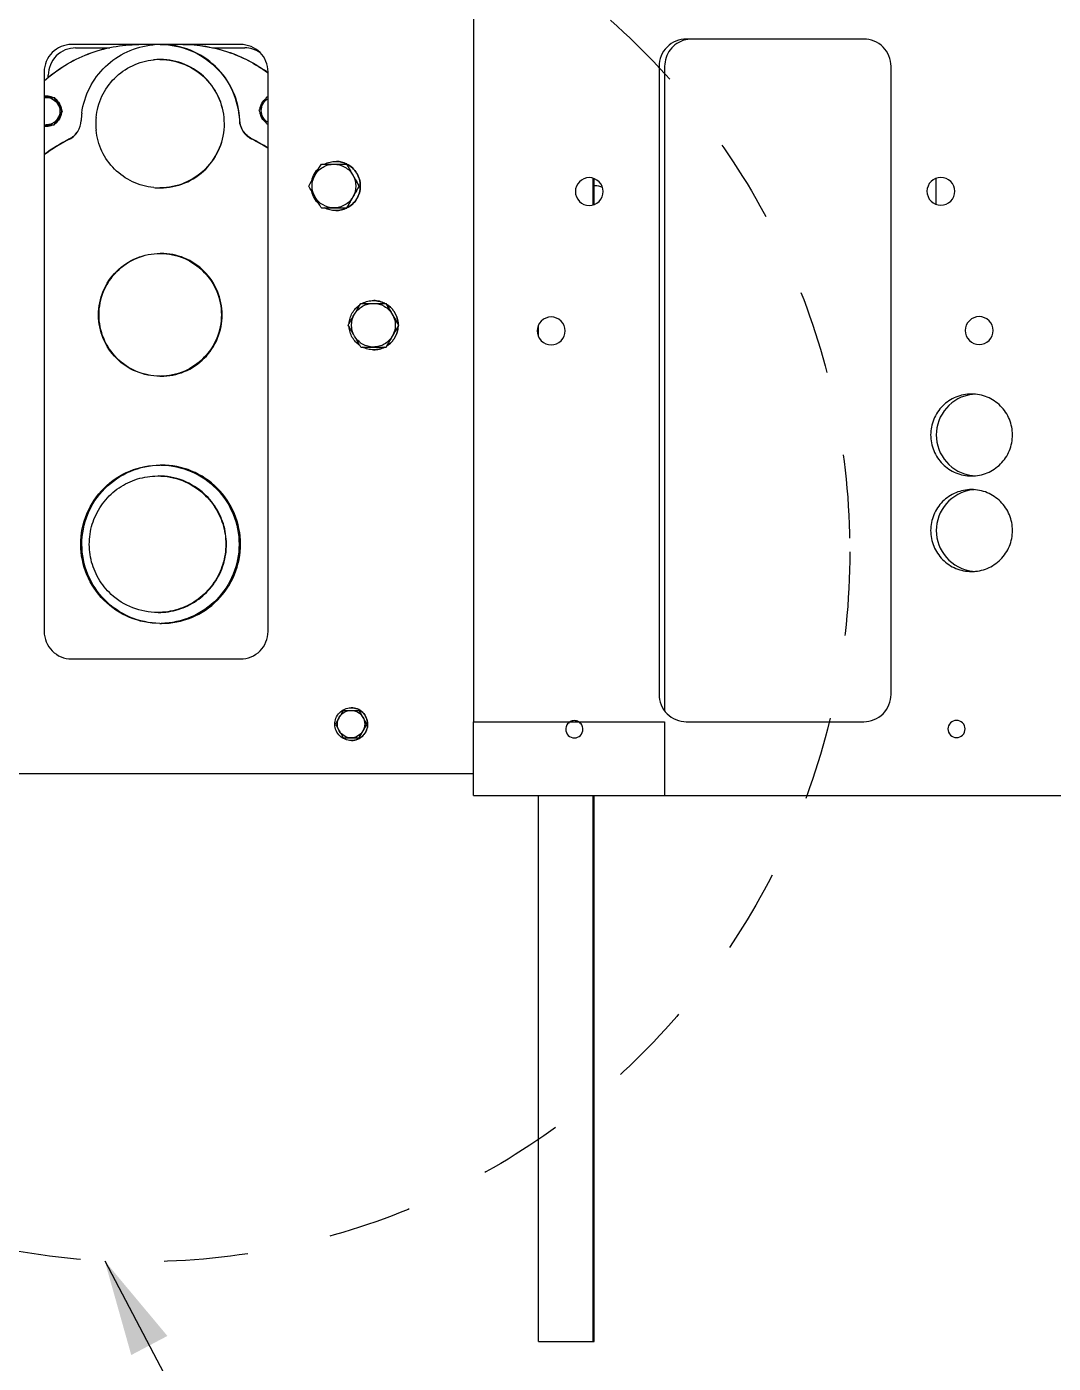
# Model space of a CAD drawing. Header units: millimetres. Extents: x 6781 to 13993, y -7973 to 4183.
# Drawn here: x 12360.7 to 12736.8, y 1618.8 to 2108.2 of the extents above; entities that cross this region are included whole.
import ezdxf

# ---------------------------------------------------------------- set-up
doc = ezdxf.new("R2010")
doc.units = ezdxf.units.MM
doc.header["$LTSCALE"] = 307.34
doc.linetypes.add('DASHED', pattern=[0.2, 0.1, -0.1])
doc.layers.get('0').update_dxf_attribs({"linetype": 'CONTINUOUS'})
doc.styles.get("Standard").update_dxf_attribs({"font": 'calibri.ttf'})
doc.dimstyles.get("Standard").update_dxf_attribs({"dimtxt": 35, "dimasz": 35, "dimexe": 1.5, "dimexo": 1, "dimtad": 1, "dimdsep": 46, "dimtxsty": 'Standard', "dimblk": '_FILLED', "dimblk1": '_FILLED', "dimblk2": '_FILLED', "dimcen": 0.09, "dimazin": 2, "dimtol": 1, "dimtp": 0.01, "dimtm": 0.01, "dimtfac": 1, "dimtofl": 0, "dimtmove": 0, "dimatfit": 3, "dimldrblk": '_FILLED', "dimfxl": 1, "dimtolj": 1, "dimarcsym": 0})

# ---------------------------------------------------------------- blocks, each defined once
blk = doc.blocks.new('_FILLED')
at = {"color": 0, "linetype": 'ByBlock'}
blk.add_solid([(0, 0), (-1, 0.214), (-1, -0.214)], dxfattribs=at)

msp = doc.modelspace()

# ---------------------------------------------------------------- linework, layer by layer
at = {"color": 0, "linetype": 'Continuous', "lineweight": 25}
for p, q in [((12524.3899, 2114.69916), (12524.3899, 1853.69916)), ((12439.10526, 2101.69916), (12377.10796, 2101.69916)), ((12378.63502, 2100.44916), (12391.17805, 2100.44916)), ((12401.75905, 2101.69519), (12401.83873, 2101.69525)), ((12401.75906, 2101.68921), (12401.83873, 2101.69525)), ((12409.63499, 2101.69525), (12409.71282, 2101.68791)), ((12409.63499, 2101.6952), (12409.7135, 2101.69509)), ((12409.63569, 2101.6878), (12409.7135, 2101.69514)), ((12428.73121, 2100.44916), (12440.63232, 2100.44916)), ((12667.32796, 2103.69916), (12602.33079, 2103.69916)), ((12409.51369, 2096.19525), (12409.57629, 2096.1892)), ((12409.51386, 2096.1952), (12409.63399, 2096.19489)), ((12409.51386, 2096.189), (12409.57731, 2096.19516)), ((12409.57731, 2096.19516), (12409.63396, 2096.18953)), ((12409.69849, 2096.19512), (12409.69758, 2096.19512)), ((12367.10839, 2091.69916), (12367.1084, 1886.69916)), ((12368.63546, 2089.52674), (12368.63546, 2090.44916)), ((12449.10483, 1886.69916), (12449.10483, 2091.69916)), ((12592.33122, 2093.69916), (12592.33123, 1863.69916)), ((12594.393, 2093.69916), (12594.393, 1857.79391)), ((12677.32753, 1863.69916), (12677.32752, 2093.69916)), ((12367.13638, 2082.27874), (12370.81751, 2082.27874)), ((12367.93309, 2082.77874), (12367.93484, 2082.77874)), ((12373.70414, 2077.27874), (12370.81751, 2082.27874)), ((12448.74189, 2082.50543), (12449.10483, 2082.50543)), ((12370.81751, 2072.27874), (12373.70414, 2077.27874)), ((12373.67098, 2077.27874), (12373.70414, 2077.27874)), ((12367.13638, 2072.27874), (12370.81751, 2072.27874)), ((12367.94365, 2071.77876), (12367.92693, 2071.77875)), ((12367.94364, 2071.77977), (12367.92867, 2071.77875)), ((12380.65682, 2073.79947), (12380.65989, 2073.87724)), ((12380.65682, 2073.79947), (12380.66724, 2073.87694)), ((12386.02051, 2072.63224), (12386.01427, 2072.69525)), ((12386.01436, 2072.63163), (12386.01427, 2072.69525)), ((12386.01436, 2072.63163), (12386.0204, 2072.69466)), ((12449.10483, 2072.50543), (12448.74189, 2072.50543)), ((12468.64534, 2057.86916), (12477.93558, 2057.86916)), ((12473.91796, 2058.86916), (12474.13312, 2058.86656)), ((12482.55418, 2049.86916), (12477.93558, 2057.86916)), ((12568.19104, 2042.95013), (12568.19104, 2052.70639)), ((12568.56421, 2043.08575), (12568.56421, 2052.58178)), ((12693.81386, 2043.18864), (12693.81386, 2052.66895)), ((12409.51221, 2049.20145), (12409.4492, 2049.19534)), ((12409.57036, 2049.19536), (12409.4492, 2049.19538)), ((12409.51281, 2049.19525), (12409.44978, 2049.20134)), ((12409.57035, 2049.20099), (12409.51281, 2049.19525)), ((12477.93558, 2041.86916), (12482.55418, 2049.86916)), ((12482.50114, 2049.86916), (12482.55418, 2049.86916)), ((12468.64534, 2041.86916), (12477.93558, 2041.86916)), ((12473.91594, 2040.86916), (12473.70078, 2040.87176)), ((12409.5746, 2025.19517), (12409.63737, 2025.18893)), ((12409.5746, 2025.19512), (12409.6374, 2025.19486)), ((12483.10471, 2006.90916), (12492.39495, 2006.90916)), ((12487.77662, 2007.90916), (12487.82189, 2007.90904)), ((12497.01355, 1998.90916), (12492.39495, 2006.90916)), ((12387.20381, 2002.63459), (12387.20374, 2002.6767)), ((12387.20381, 2002.63459), (12387.20785, 2002.6767)), ((12492.39495, 1990.90916), (12497.01355, 1998.90916)), ((12496.96051, 1998.90916), (12497.01355, 1998.90916)), ((12548.19104, 1994.875), (12548.19104, 1998.76679)), ((12483.10471, 1990.90916), (12492.39495, 1990.90916)), ((12487.77608, 1989.90916), (12487.73081, 1989.90928)), ((12377.10796, 1876.69916), (12439.10526, 1876.69916)), ((12476.66786, 1857.80916), (12482.47427, 1857.80916)), ((12479.48066, 1858.80821), (12479.58715, 1858.80916)), ((12485.36089, 1852.80916), (12482.47427, 1857.80916)), ((12482.47427, 1847.80916), (12485.36089, 1852.80916)), ((12485.32774, 1852.80916), (12485.36089, 1852.80916)), ((12524.33325, 1853.69916), (12594.33021, 1853.69916)), ((12524.33325, 1826.69916), (12524.33325, 1853.69916)), ((12594.33021, 1853.69916), (12594.33021, 1826.69916)), ((12602.33079, 1853.69916), (12667.32796, 1853.69916)), ((12476.66786, 1847.80916), (12482.47427, 1847.80916)), ((12309.16664, 1834.69916), (12524.33325, 1834.69916)), ((12524.33325, 1826.69916), (12747.35836, 1826.69916)), ((12548.19105, 1626.69916), (12548.19104, 1826.69916)), ((12568.19105, 1626.69916), (12568.19104, 1826.69916)), ((12568.56422, 1626.69916), (12568.56422, 1826.69916)), ((12548.19105, 1626.69916), (12568.19105, 1626.69916)), ((12568.36336, 1626.69916), (12568.56422, 1626.69916))]:
    msp.add_line(p, q, dxfattribs=at)
at = {"color": 0, "linetype": 'DASHED', "lineweight": 25}
msp.add_circle((12402.21018, 1915.91805), 260, dxfattribs=at)
at = {"color": 0, "linetype": 'Continuous', "lineweight": 25}
for centre, radius, start, end in [((12409.63638, 2072.68118), 29.01402, 90.0013509, 95.469438), ((12409.6362, 2072.68482), 29.01038, 90.0023889, 95.4697738), ((12409.63427, 2072.76294), 28.93226, 89.4694931, 89.8444049), ((12409.63451, 2072.7733), 28.9219, 89.6230321, 89.8435186), ((12604.38632, 2093.71401), 9.98399, 101.5842454, 105.0276389), ((12604.39754, 2093.66029), 10.03887, 90.0283901, 101.5854173), ((12409.51485, 2072.6834), 23.5118, 90.0024287, 95.621671), ((12409.5147, 2072.68641), 23.50879, 90.0024706, 95.6220211), ((12409.51301, 2072.75423), 23.44097, 89.5512897, 89.8452786), ((12417.94823, 2049.74447), 51.96684, 53.4188411, 55.4860188), ((12417.8099, 2049.6954), 52.00081, 52.8999646, 53.3336713), ((12417.87091, 2049.71546), 52.00286, 52.9843658, 53.3709108), ((12417.92773, 2049.71659), 52.00145, 53.0636926, 53.4190117), ((12417.98457, 2049.71776), 51.99999, 53.1430146, 53.4671104), ((12367.8941, 2077.2722), 5.00655, 90.0061209, 98.715176), ((12367.93144, 2077.27142), 5.50733, 89.9828339, 98.3050441), ((12409.65296, 2072.6914), 29.01731, 172.2598756, 177.6578677), ((12409.6456, 2072.69206), 29.00993, 172.2592038, 177.6572193), ((12367.93144, 2077.28603), 5.50728, 261.695154, 269.9530592), ((12367.89419, 2077.28653), 5.00778, 261.2945812, 269.9928206), ((12372.7485, 2074.20083), 7.918, 357.1038649, 357.6627193), ((12409.52275, 2072.69275), 23.50848, 174.448252, 179.9939205), ((12409.5289, 2072.69245), 23.51462, 174.4489611, 179.9946047), ((12409.52897, 2072.69813), 23.5147, 180.1605885, 185.7349151), ((12409.52279, 2072.6978), 23.50852, 180.1612798, 185.7356311), ((12409.68791, 2002.61387), 72.59614, 117.3453095, 125.9054061), ((12409.87802, 2002.61372), 72.5968, 117.5004851, 126.0900155), ((12372.70297, 2074.0266), 7.91272, 297.4945581, 297.7766017), ((12409.80023, 2002.65966), 72.5421, 57.1729691, 62.8139394), ((12409.99258, 2002.66145), 72.54001, 57.3557944, 62.8140711), ((12473.91715, 2049.87061), 8.99853, 63.3177134, 63.6139862), ((12473.93436, 2049.87145), 8.99759, 63.4112155, 63.7073131), ((12409.51512, 2072.71175), 23.51646, 264.4037863, 269.8407626), ((12409.51498, 2072.70882), 23.51353, 264.4034194, 269.8397016), ((12409.51327, 2072.62315), 23.42785, 269.9974136, 270.2925331), ((12568.89402, 2043.68116), 6.26785, 89.997673, 93.0229609), ((12473.91418, 2049.87411), 9.00558, 296.3677192, 296.6715365), ((12473.93096, 2049.87413), 9.0056, 296.271157, 296.5751097), ((12409.70253, 2002.76719), 22.42827, 89.9983234, 90.3249426), ((12409.51317, 2002.75347), 22.44173, 89.5190075, 89.6828199), ((12409.5131, 2002.74536), 22.44985, 89.2119382, 89.5189991), ((12409.37649, 2002.69525), 22.36226, 180.0000112, 180.2016218), ((12409.51328, 2002.62356), 22.42827, 269.8432041, 270.1644669), ((12409.70303, 2002.64547), 22.44992, 269.3643763, 269.6726254), ((12409.70297, 2002.63445), 22.4389, 269.6726234, 269.998319), ((12409.51325, 2002.63231), 22.43701, 270.1644764, 270.4773539), ((12409.51316, 2002.64322), 22.44793, 270.477353, 270.7858228), ((12708.88125, 1958.75807), 14.94063, 96.716822, 97.6613519), ((12708.88374, 1958.734), 14.96483, 94.0406919, 96.7154781), ((12409.51324, 1918.65646), 29.03865, 89.5263445, 89.8454043), ((12409.93024, 1918.65738), 29.0383, 90.4278064, 90.6667631), ((12409.93025, 1918.65661), 29.03907, 90.0005232, 90.4278059), ((12409.51325, 1918.65785), 29.03726, 89.1785752, 89.5263454), ((12409.51328, 1918.65989), 29.03523, 88.9395134, 89.1785744), ((12708.88039, 1958.63637), 14.93667, 262.2361431, 262.932752), ((12708.88424, 1958.67128), 14.97179, 262.9345517, 266.1593116), ((12708.88125, 1923.75807), 14.94063, 96.716822, 97.6613519), ((12708.88374, 1923.734), 14.96483, 94.0406919, 96.7154781), ((12409.35925, 1918.69526), 28.84474, 180.0000136, 180.2300387), ((12708.88039, 1923.63637), 14.93667, 262.2361431, 262.932752), ((12708.88425, 1923.67128), 14.97179, 262.9345517, 266.1593116), ((12409.51327, 1918.73443), 29.03905, 269.8454041, 270.345882), ((12409.93001, 1918.73057), 29.03463, 269.0243675, 269.2631562), ((12409.93005, 1918.73396), 29.03802, 269.2631657, 270.0005261), ((12409.51328, 1918.73286), 29.03748, 270.3458815, 270.8215407), ((12409.51331, 1918.7303), 29.03492, 270.8215439, 271.0603844)]:
    msp.add_arc(centre, radius, start, end, dxfattribs=at)
for points, knots in [([(12367.08081, 2088.29298), (12371.75972, 2092.51196), (12382.75819, 2099.29172), (12395.46017, 2101.65646), (12401.76025, 2101.67352)], [0, 0, 0, 0, 0.500002269, 1, 1, 1, 1]), ([(12367.08275, 2088.37235), (12371.76557, 2092.58076), (12382.76687, 2099.33888), (12395.4631, 2101.6855), (12401.75905, 2101.69519)], [0, 0, 0, 0, 0.500001369, 1, 1, 1, 1]), ([(12377.10796, 2101.69916), (12374.55684, 2101.69916), (12369.24177, 2099.56548), (12367.10839, 2094.25036), (12367.10839, 2091.69916)], [0, 0, 0, 0, 0.499992307, 1, 1, 1, 1]), ([(12378.63502, 2100.44916), (12376.0839, 2100.44916), (12370.76883, 2098.31548), (12368.63546, 2093.00036), (12368.63546, 2090.44916)], [0, 0, 0, 0, 0.499992307, 1, 1, 1, 1]), ([(12380.90002, 2076.59946), (12381.33413, 2079.79432), (12383.29403, 2086.08729), (12389.1617, 2093.99686), (12397.29686, 2099.54656), (12403.66189, 2101.25585), (12406.87091, 2101.5631)], [0, 0, 0, 0, 0.250027309, 0.500020919, 0.75001316, 1, 1, 1, 1]), ([(12380.90002, 2076.59946), (12381.33415, 2079.79432), (12383.29402, 2086.0873), (12389.16171, 2093.99687), (12397.29687, 2099.54655), (12403.66189, 2101.25587), (12406.87091, 2101.5631)], [0, 0, 0, 0, 0.250027801, 0.500021288, 0.750013319, 1, 1, 1, 1]), ([(12409.90215, 2101.69396), (12413.54849, 2101.6602), (12420.90283, 2100.18409), (12430.2723, 2094.05369), (12436.7199, 2084.8994), (12438.44726, 2077.59965), (12438.60584, 2073.95636)], [0, 0, 0, 0, 0.249992673, 0.499989632, 0.749990755, 1, 1, 1, 1]), ([(12438.79709, 2073.95636), (12438.63784, 2077.6151), (12436.89681, 2084.94622), (12430.39794, 2094.12532), (12420.96165, 2100.24477), (12413.56572, 2101.6852), (12409.90361, 2101.69514)], [0, 0, 0, 0, 0.250004654, 0.500004521, 0.750000608, 1, 1, 1, 1]), ([(12417.95258, 2101.69506), (12423.45172, 2101.68023), (12434.5165, 2099.88272), (12444.45136, 2094.69048), (12448.86238, 2091.40664)], [0, 0, 0, 0, 0.500000481, 1, 1, 1, 1]), ([(12418.11331, 2101.71641), (12423.59068, 2101.69118), (12434.6077, 2099.88717), (12444.50185, 2094.71648), (12448.8975, 2091.44852)], [0, 0, 0, 0, 0.500003454, 1, 1, 1, 1]), ([(12449.10483, 2091.69916), (12449.10483, 2094.25036), (12446.97145, 2099.56548), (12441.65638, 2101.69916), (12439.10526, 2101.69916)], [0, 0, 0, 0, 0.500007693, 1, 1, 1, 1]), ([(12602.33079, 2103.69916), (12599.77967, 2103.69916), (12594.46457, 2101.56551), (12592.33122, 2096.25036), (12592.33122, 2093.69916)], [0, 0, 0, 0, 0.499992245, 1, 1, 1, 1]), ([(12601.79762, 2103.35656), (12599.72916, 2102.80113), (12595.85357, 2100.24651), (12594.393, 2095.84092), (12594.393, 2093.69916)], [0, 0, 0, 0, 0.499996826, 1, 1, 1, 1]), ([(12677.32752, 2093.69916), (12677.32752, 2096.25036), (12675.19418, 2101.56551), (12669.87908, 2103.69916), (12667.32796, 2103.69916)], [0, 0, 0, 0, 0.500007632, 1, 1, 1, 1]), ([(12386.12455, 2074.96707), (12386.3838, 2077.6359), (12387.83756, 2082.92768), (12392.55709, 2089.63121), (12399.25421, 2094.35901), (12404.54362, 2095.81952), (12407.21165, 2096.08212)], [0, 0, 0, 0, 0.250028841, 0.50002216, 0.750013743, 1, 1, 1, 1]), ([(12386.12455, 2074.96708), (12386.38383, 2077.6359), (12387.83754, 2082.92769), (12392.5571, 2089.63122), (12399.25422, 2094.359), (12404.54362, 2095.81953), (12407.21165, 2096.08212)], [0, 0, 0, 0, 0.250029346, 0.50002255, 0.750013905, 1, 1, 1, 1]), ([(12409.63399, 2096.19489), (12412.68033, 2096.17919), (12418.83308, 2094.93282), (12426.60054, 2089.69579), (12431.79744, 2081.9012), (12433.01223, 2075.74184), (12433.01223, 2072.69525)], [0, 0, 0, 0, 0.249991982, 0.499988579, 0.749990335, 1, 1, 1, 1]), ([(12433.13351, 2072.69525), (12433.13351, 2075.74644), (12431.91495, 2081.91531), (12426.70272, 2089.71766), (12418.91492, 2094.9514), (12412.74953, 2096.18679), (12409.69849, 2096.19512)], [0, 0, 0, 0, 0.250005814, 0.500006153, 0.750005698, 1, 1, 1, 1]), ([(12367.89357, 2082.27874), (12368.75626, 2082.27874), (12370.51272, 2081.8154), (12371.79216, 2080.52588), (12372.22351, 2079.77874)], [0, 0, 0, 0, 0.499995289, 1, 1, 1, 1]), ([(12367.93484, 2082.77874), (12368.32527, 2082.77846), (12369.10831, 2082.69426), (12369.85561, 2082.44571), (12370.2109, 2082.28385)], [0, 0, 0, 0, 0.50000874, 1, 1, 1, 1]), ([(12370.22811, 2082.28366), (12369.87277, 2082.44558), (12369.12533, 2082.69423), (12368.34214, 2082.77846), (12367.95163, 2082.77874)], [0, 0, 0, 0, 0.499991076, 1, 1, 1, 1]), ([(12370.78436, 2082.27874), (12370.90189, 2082.07406), (12371.38088, 2081.24031), (12371.86076, 2080.40707), (12372.22351, 2079.77874)], [0, 0, 0, 0, 0.24546683, 1, 1, 1, 1]), ([(12373.42501, 2077.77486), (12373.3541, 2078.55772), (12372.86662, 2080.11122), (12371.7678, 2081.31275), (12371.12635, 2081.76708)], [0, 0, 0, 0, 0.500004147, 1, 1, 1, 1]), ([(12371.13791, 2081.74686), (12371.76672, 2081.29549), (12372.84394, 2080.11025), (12373.32929, 2078.58396), (12373.40458, 2077.81357)], [0, 0, 0, 0, 0.499995724, 1, 1, 1, 1]), ([(12446.1963, 2078.11952), (12446.27997, 2078.86413), (12446.76023, 2080.33468), (12447.79334, 2081.48617), (12448.39625, 2081.93105)], [0, 0, 0, 0, 0.500003941, 1, 1, 1, 1]), ([(12447.29441, 2080.00543), (12447.41642, 2080.21677), (12447.89816, 2081.05054), (12448.381, 2081.88367), (12448.74189, 2082.50543)], [0, 0, 0, 0, 0.253415396, 1, 1, 1, 1]), ([(12447.29441, 2080.00543), (12447.51, 2080.37885), (12448.04044, 2081.07263), (12448.73169, 2081.60637), (12449.10408, 2081.82373)], [0, 0, 0, 0, 0.500000215, 1, 1, 1, 1]), ([(12371.12635, 2072.79042), (12371.76782, 2073.24475), (12372.86665, 2074.44631), (12373.35412, 2075.99986), (12373.42502, 2076.78273)], [0, 0, 0, 0, 0.499995658, 1, 1, 1, 1]), ([(12373.40465, 2076.74468), (12373.32946, 2075.97415), (12372.84419, 2074.44754), (12371.76681, 2073.26206), (12371.13789, 2072.81062)], [0, 0, 0, 0, 0.500004091, 1, 1, 1, 1]), ([(12372.22351, 2079.77874), (12372.34551, 2079.56741), (12372.82725, 2078.73364), (12373.31009, 2077.90051), (12373.67098, 2077.27874)], [0, 0, 0, 0, 0.253415396, 1, 1, 1, 1]), ([(12373.67098, 2077.27874), (12373.55221, 2077.07412), (12373.06899, 2076.2412), (12372.58666, 2075.40777), (12372.22351, 2074.77874)], [0, 0, 0, 0, 0.245709106, 1, 1, 1, 1]), ([(12445.85526, 2077.50543), (12445.9728, 2077.71012), (12446.45179, 2078.54387), (12446.93166, 2079.37711), (12447.29441, 2080.00543)], [0, 0, 0, 0, 0.24546683, 1, 1, 1, 1]), ([(12447.29441, 2075.00543), (12447.17245, 2075.21668), (12446.69198, 2076.04958), (12446.21261, 2076.88311), (12445.85526, 2077.50543)], [0, 0, 0, 0, 0.253681892, 1, 1, 1, 1]), ([(12448.39654, 2073.07961), (12447.79356, 2073.52448), (12446.76032, 2074.67599), (12446.27999, 2076.14664), (12446.19631, 2076.8913)], [0, 0, 0, 0, 0.499995865, 1, 1, 1, 1]), ([(12370.39346, 2072.94862), (12370.01668, 2072.73108), (12369.20256, 2072.39333), (12368.32864, 2072.27874), (12367.89357, 2072.27874)], [0, 0, 0, 0, 0.500001408, 1, 1, 1, 1]), ([(12370.21091, 2072.27365), (12369.85695, 2072.11238), (12369.11259, 2071.86448), (12368.33262, 2071.77967), (12367.94365, 2071.77876)], [0, 0, 0, 0, 0.499989104, 1, 1, 1, 1]), ([(12367.94547, 2071.77875), (12368.33685, 2071.77859), (12369.12189, 2071.86232), (12369.87113, 2072.11123), (12370.22729, 2072.27346)], [0, 0, 0, 0, 0.500008406, 1, 1, 1, 1]), ([(12372.22351, 2074.77874), (12372.00597, 2074.40195), (12371.46979, 2073.70237), (12370.77024, 2073.16616), (12370.39346, 2072.94862)], [0, 0, 0, 0, 0.500002816, 1, 1, 1, 1]), ([(12372.22351, 2074.77874), (12372.10155, 2074.5675), (12371.62107, 2073.7346), (12371.1417, 2072.90106), (12370.78436, 2072.27874)], [0, 0, 0, 0, 0.253681892, 1, 1, 1, 1]), ([(12376.34072, 2067.0977), (12377.56228, 2067.72926), (12379.7113, 2069.66842), (12380.58691, 2072.42729), (12380.65639, 2073.80077)], [0, 0, 0, 0, 0.499984722, 1, 1, 1, 1]), ([(12376.3905, 2067.02565), (12377.6127, 2067.6694), (12379.75525, 2069.63687), (12380.60423, 2072.41911), (12380.65682, 2073.79947)], [0, 0, 0, 0, 0.500000499, 1, 1, 1, 1]), ([(12407.22186, 2049.30737), (12404.55906, 2049.56827), (12399.27963, 2051.02163), (12392.58943, 2055.72964), (12387.8651, 2062.40906), (12386.39927, 2067.68569), (12386.13196, 2070.3484)], [0, 0, 0, 0, 0.249983215, 0.499971754, 0.74996639, 1, 1, 1, 1]), ([(12407.22186, 2049.30737), (12404.55906, 2049.56828), (12399.27962, 2051.02162), (12392.58941, 2055.72965), (12387.86512, 2062.40908), (12386.39925, 2067.6857), (12386.13196, 2070.3484)], [0, 0, 0, 0, 0.249983404, 0.499972165, 0.749966907, 1, 1, 1, 1]), ([(12433.01214, 2072.75887), (12433.02042, 2069.70193), (12431.81387, 2063.51788), (12426.60364, 2055.69182), (12418.80479, 2050.44118), (12412.62716, 2049.20279), (12409.57036, 2049.19536)], [0, 0, 0, 0, 0.250005769, 0.500006153, 0.750005722, 1, 1, 1, 1]), ([(12409.63419, 2049.19529), (12412.69566, 2049.19523), (12418.88594, 2050.42237), (12426.70537, 2055.66949), (12431.9313, 2063.50335), (12433.14171, 2069.69719), (12433.13342, 2072.75887)], [0, 0, 0, 0, 0.249991993, 0.499988614, 0.749990449, 1, 1, 1, 1]), ([(12438.60584, 2073.95636), (12438.66618, 2072.57003), (12439.53783, 2069.77952), (12441.70903, 2067.8218), (12442.94337, 2067.18786)], [0, 0, 0, 0, 0.500004967, 1, 1, 1, 1]), ([(12443.13462, 2067.18786), (12441.90028, 2067.8218), (12439.72908, 2069.77952), (12438.85743, 2072.57003), (12438.79709, 2073.95636)], [0, 0, 0, 0, 0.499995033, 1, 1, 1, 1]), ([(12448.74189, 2072.50543), (12448.62312, 2072.71006), (12448.1399, 2073.54298), (12447.65757, 2074.3764), (12447.29441, 2075.00543)], [0, 0, 0, 0, 0.245709106, 1, 1, 1, 1]), ([(12449.09781, 2073.19081), (12448.72678, 2073.4081), (12448.03809, 2073.94106), (12447.5094, 2074.63305), (12447.29441, 2075.00543)], [0, 0, 0, 0, 0.499990718, 1, 1, 1, 1]), ([(12465.12591, 2051.7955), (12465.32154, 2052.6884), (12465.9905, 2054.42448), (12467.15364, 2055.87658), (12467.82659, 2056.49517)], [0, 0, 0, 0, 0.500003244, 1, 1, 1, 1]), ([(12466.32937, 2053.86916), (12466.52458, 2054.20729), (12467.29536, 2055.54132), (12468.06791, 2056.87434), (12468.64534, 2057.86916)], [0, 0, 0, 0, 0.253415416, 1, 1, 1, 1]), ([(12466.32937, 2053.86916), (12466.67742, 2054.47203), (12467.53529, 2055.59137), (12468.65459, 2056.44929), (12469.25745, 2056.79736)], [0, 0, 0, 0, 0.500002816, 1, 1, 1, 1]), ([(12469.25745, 2056.79736), (12469.86029, 2057.14543), (12471.16288, 2057.68586), (12472.56116, 2057.86916), (12473.25727, 2057.86916)], [0, 0, 0, 0, 0.500001408, 1, 1, 1, 1]), ([(12469.82821, 2057.88668), (12470.45705, 2058.20739), (12471.79519, 2058.70212), (12473.21202, 2058.8692), (12473.91796, 2058.86915)], [0, 0, 0, 0, 0.499984503, 1, 1, 1, 1]), ([(12473.25727, 2057.86916), (12474.63758, 2057.86916), (12477.44793, 2057.12782), (12479.49503, 2055.06458), (12480.18517, 2053.86916)], [0, 0, 0, 0, 0.499995289, 1, 1, 1, 1]), ([(12474.13312, 2058.86656), (12474.78632, 2058.85087), (12476.09318, 2058.67625), (12477.33095, 2058.22204), (12477.91624, 2057.93168)], [0, 0, 0, 0, 0.50000757, 1, 1, 1, 1]), ([(12477.9199, 2057.93818), (12477.33631, 2058.22652), (12476.10267, 2058.67749), (12474.80068, 2058.85093), (12474.14992, 2058.86656)], [0, 0, 0, 0, 0.499992084, 1, 1, 1, 1]), ([(12477.88254, 2057.86916), (12478.07059, 2057.54167), (12478.83697, 2056.20766), (12479.60478, 2054.87448), (12480.18517, 2053.86916)], [0, 0, 0, 0, 0.245466808, 1, 1, 1, 1]), ([(12477.95787, 2057.91089), (12478.69614, 2057.53987), (12480.07728, 2056.58785), (12481.67522, 2054.65334), (12482.68636, 2052.35506), (12483.03175, 2049.86841), (12482.68594, 2047.38182), (12481.67444, 2045.0837), (12480.07617, 2043.14947), (12478.69489, 2042.19765), (12477.95656, 2041.82677)], [0, 0, 0, 0, 0.12499794, 0.249997564, 0.374998572, 0.500000543, 0.625002217, 0.750002888, 0.875002112, 1, 1, 1, 1]), ([(12477.95981, 2041.81998), (12478.69987, 2042.19017), (12480.08467, 2043.1414), (12481.68744, 2045.0769), (12482.70198, 2047.37788), (12483.04889, 2049.86819), (12482.70251, 2052.35857), (12481.68846, 2054.65976), (12480.08612, 2056.5956), (12478.70151, 2057.54711), (12477.96154, 2057.91748)], [0, 0, 0, 0, 0.124998, 0.249997537, 0.374998616, 0.500000524, 0.625002179, 0.75000279, 0.8750021, 1, 1, 1, 1]), ([(12464.02673, 2049.86916), (12464.21479, 2050.19665), (12464.98117, 2051.53066), (12465.74897, 2052.86384), (12466.32937, 2053.86916)], [0, 0, 0, 0, 0.245466808, 1, 1, 1, 1]), ([(12480.18517, 2053.86916), (12480.38038, 2053.53103), (12481.15116, 2052.19699), (12481.92371, 2050.86398), (12482.50114, 2049.86916)], [0, 0, 0, 0, 0.253415416, 1, 1, 1, 1]), ([(12566.78727, 2052.93111), (12565.48634, 2052.93098), (12562.77605, 2051.84268), (12561.68782, 2049.13226), (12561.68782, 2047.83117)], [0, 0, 0, 0, 0.499969612, 1, 1, 1, 1]), ([(12571.88737, 2047.83117), (12571.88737, 2049.13233), (12570.79901, 2051.84295), (12568.08834, 2052.93123), (12566.78727, 2052.93111)], [0, 0, 0, 0, 0.500019684, 1, 1, 1, 1]), ([(12695.57768, 2053.02621), (12694.27674, 2053.02609), (12691.56645, 2051.93779), (12690.47822, 2049.22736), (12690.47822, 2047.92627)], [0, 0, 0, 0, 0.499969612, 1, 1, 1, 1]), ([(12700.67778, 2047.92627), (12700.67778, 2049.22744), (12699.58942, 2051.93805), (12696.87874, 2053.02634), (12695.57768, 2053.02621)], [0, 0, 0, 0, 0.500019684, 1, 1, 1, 1]), ([(12466.32937, 2045.86916), (12466.13423, 2046.20716), (12465.36548, 2047.53979), (12464.59849, 2048.87345), (12464.02673, 2049.86916)], [0, 0, 0, 0, 0.253681913, 1, 1, 1, 1]), ([(12467.83566, 2043.23482), (12467.16408, 2043.85049), (12466.00213, 2045.29551), (12465.33049, 2047.02383), (12465.13247, 2047.91315)], [0, 0, 0, 0, 0.499996851, 1, 1, 1, 1]), ([(12468.64534, 2041.86916), (12468.4553, 2042.19657), (12467.68215, 2043.52923), (12466.91042, 2044.86271), (12466.32937, 2045.86916)], [0, 0, 0, 0, 0.245709081, 1, 1, 1, 1]), ([(12473.25727, 2041.86916), (12471.87696, 2041.86916), (12469.06662, 2042.6105), (12467.01952, 2044.67374), (12466.32937, 2045.86916)], [0, 0, 0, 0, 0.499995289, 1, 1, 1, 1]), ([(12480.18517, 2045.86916), (12479.83712, 2045.26629), (12478.97925, 2044.14695), (12477.85995, 2043.28903), (12477.2571, 2042.94096)], [0, 0, 0, 0, 0.500002816, 1, 1, 1, 1]), ([(12480.18517, 2045.86916), (12479.99004, 2045.53116), (12479.22128, 2044.19853), (12478.45429, 2042.86487), (12477.88254, 2041.86916)], [0, 0, 0, 0, 0.253681913, 1, 1, 1, 1]), ([(12482.50114, 2049.86916), (12482.3111, 2049.54175), (12481.53795, 2048.20909), (12480.76622, 2046.87561), (12480.18517, 2045.86916)], [0, 0, 0, 0, 0.245709081, 1, 1, 1, 1]), ([(12561.68782, 2047.83117), (12561.68782, 2046.53), (12562.77618, 2043.81939), (12565.48685, 2042.7311), (12566.78792, 2042.73123)], [0, 0, 0, 0, 0.500019684, 1, 1, 1, 1]), ([(12566.78792, 2042.73123), (12568.08885, 2042.73135), (12570.79914, 2043.81965), (12571.88737, 2046.53007), (12571.88737, 2047.83117)], [0, 0, 0, 0, 0.499969612, 1, 1, 1, 1]), ([(12690.47822, 2047.92627), (12690.47822, 2046.62511), (12691.56658, 2043.91449), (12694.27726, 2042.82621), (12695.57832, 2042.82633)], [0, 0, 0, 0, 0.500019684, 1, 1, 1, 1]), ([(12695.57832, 2042.82633), (12696.87926, 2042.82646), (12699.58955, 2043.91476), (12700.67778, 2046.62518), (12700.67778, 2047.92627)], [0, 0, 0, 0, 0.499969612, 1, 1, 1, 1]), ([(12473.70078, 2040.87176), (12473.03009, 2040.88787), (12471.68811, 2041.07116), (12470.42074, 2041.54896), (12469.82331, 2041.85414)], [0, 0, 0, 0, 0.50000654, 1, 1, 1, 1]), ([(12477.2571, 2042.94096), (12476.65425, 2042.59289), (12475.35166, 2042.05246), (12473.95338, 2041.86916), (12473.25727, 2041.86916)], [0, 0, 0, 0, 0.500001408, 1, 1, 1, 1]), ([(12477.91383, 2041.80545), (12477.29662, 2041.4995), (12475.9873, 2041.02819), (12474.60487, 2040.86912), (12473.91594, 2040.86917)], [0, 0, 0, 0, 0.49998326, 1, 1, 1, 1]), ([(12473.93274, 2040.86917), (12474.61915, 2040.86912), (12475.99651, 2041.02702), (12477.30155, 2041.49492), (12477.91702, 2041.79872)], [0, 0, 0, 0, 0.500016566, 1, 1, 1, 1]), ([(12387.01423, 2002.69525), (12387.01423, 2005.62662), (12388.18916, 2011.55369), (12393.21296, 2019.04065), (12400.71327, 2024.04426), (12406.64337, 2025.20314), (12409.5746, 2025.19512)], [0, 0, 0, 0, 0.250006041, 0.500006384, 0.750005663, 1, 1, 1, 1]), ([(12387.20374, 2002.6767), (12387.20133, 2005.59419), (12388.3599, 2011.49355), (12393.33127, 2018.96158), (12400.76651, 2023.9816), (12406.65804, 2025.17856), (12409.57533, 2025.1951)], [0, 0, 0, 0, 0.250007402, 0.500007288, 0.750006093, 1, 1, 1, 1]), ([(12409.70319, 2025.19546), (12412.62437, 2025.19538), (12418.53048, 2024.02855), (12426.00037, 2019.03779), (12431.01106, 2011.58103), (12432.19378, 2005.6778), (12432.20169, 2002.75642)], [0, 0, 0, 0, 0.249991958, 0.499988316, 0.74999016, 1, 1, 1, 1]), ([(12409.82187, 2025.19308), (12412.72256, 2025.15318), (12418.57063, 2023.92275), (12425.93855, 2018.89755), (12430.86204, 2011.4611), (12432.01227, 2005.59642), (12432.01227, 2002.69525)], [0, 0, 0, 0, 0.249991901, 0.499988232, 0.749989994, 1, 1, 1, 1]), ([(12432.32297, 2002.75642), (12432.31506, 2005.67776), (12431.13237, 2011.58096), (12426.12172, 2019.03775), (12418.65177, 2024.02857), (12412.74556, 2025.1954), (12409.82434, 2025.19546)], [0, 0, 0, 0, 0.250006114, 0.500006385, 0.750005623, 1, 1, 1, 1]), ([(12480.78874, 2002.90916), (12480.98395, 2003.24729), (12481.75473, 2004.58132), (12482.52728, 2005.91434), (12483.10471, 2006.90916)], [0, 0, 0, 0, 0.253415416, 1, 1, 1, 1]), ([(12483.68974, 2006.92776), (12484.3182, 2007.24809), (12485.65543, 2007.74217), (12487.0712, 2007.90917), (12487.77662, 2007.90916)], [0, 0, 0, 0, 0.499991962, 1, 1, 1, 1]), ([(12483.71682, 2005.83736), (12484.31966, 2006.18543), (12485.62225, 2006.72586), (12487.02053, 2006.90916), (12487.71664, 2006.90916)], [0, 0, 0, 0, 0.500001408, 1, 1, 1, 1]), ([(12487.71664, 2006.90916), (12489.09695, 2006.90916), (12491.9073, 2006.16782), (12493.9544, 2004.10458), (12494.64454, 2002.90916)], [0, 0, 0, 0, 0.499995289, 1, 1, 1, 1]), ([(12487.82189, 2007.90904), (12488.51991, 2007.90551), (12489.91991, 2007.73487), (12491.24219, 2007.24427), (12491.86404, 2006.92721)], [0, 0, 0, 0, 0.500005024, 1, 1, 1, 1]), ([(12491.88094, 2006.92716), (12491.25908, 2007.24424), (12489.93676, 2007.73486), (12488.53672, 2007.90551), (12487.83868, 2007.90904)], [0, 0, 0, 0, 0.499994722, 1, 1, 1, 1]), ([(12492.34191, 2006.90916), (12492.52996, 2006.58167), (12493.29634, 2005.24766), (12494.06415, 2003.91448), (12494.64454, 2002.90916)], [0, 0, 0, 0, 0.245466808, 1, 1, 1, 1]), ([(12409.45191, 1980.19538), (12406.53718, 1980.20335), (12400.64753, 1981.38085), (12393.20187, 1986.3704), (12388.20662, 1993.81254), (12387.02463, 1999.7016), (12387.01437, 2002.61656)], [0, 0, 0, 0, 0.249991111, 0.499986643, 0.749987748, 1, 1, 1, 1]), ([(12409.45399, 1980.19693), (12406.55329, 1980.22911), (12400.70214, 1981.44391), (12393.32102, 1986.4492), (12388.37769, 1993.87215), (12387.21166, 1999.73352), (12387.20381, 2002.63459)], [0, 0, 0, 0, 0.249991909, 0.499988231, 0.749989985, 1, 1, 1, 1]), ([(12432.20169, 2002.75642), (12432.20962, 1999.82506), (12431.05074, 1993.89483), (12426.04723, 1986.39429), (12418.56049, 1981.3704), (12412.63355, 1980.19546), (12409.70231, 1980.19555)], [0, 0, 0, 0, 0.250006033, 0.500006384, 0.750005671, 1, 1, 1, 1]), ([(12432.01227, 2002.69525), (12432.01227, 1999.79405), (12430.86202, 1993.9293), (12425.93837, 1986.49272), (12418.57014, 1981.46749), (12412.72182, 1980.23719), (12409.82103, 1980.1974)], [0, 0, 0, 0, 0.250006266, 0.500006424, 0.750005593, 1, 1, 1, 1]), ([(12409.82372, 1980.19555), (12412.75492, 1980.19549), (12418.68177, 1981.37041), (12426.16845, 1986.39425), (12431.172, 1993.89475), (12432.3309, 1999.82502), (12432.32297, 2002.75642)], [0, 0, 0, 0, 0.249991953, 0.499988341, 0.749990248, 1, 1, 1, 1]), ([(12478.48611, 1998.90916), (12478.67416, 1999.23665), (12479.44054, 2000.57066), (12480.20834, 2001.90384), (12480.78874, 2002.90916)], [0, 0, 0, 0, 0.245466808, 1, 1, 1, 1]), ([(12478.79343, 1999.45688), (12478.83545, 2000.14622), (12479.0799, 2001.52037), (12479.90741, 2003.4392), (12481.15107, 2005.11848), (12482.2166, 2006.01994), (12482.79158, 2006.40247)], [0, 0, 0, 0, 0.250002988, 0.500004077, 0.750002968, 1, 1, 1, 1]), ([(12480.78874, 2002.90916), (12481.13679, 2003.51203), (12481.99466, 2004.63137), (12483.11396, 2005.48929), (12483.71682, 2005.83736)], [0, 0, 0, 0, 0.500002816, 1, 1, 1, 1]), ([(12496.78314, 1999.32481), (12496.75016, 2000.03843), (12496.51239, 2001.46354), (12495.66127, 2003.4519), (12494.36498, 2005.18326), (12493.24972, 2006.10174), (12492.64824, 2006.48715)], [0, 0, 0, 0, 0.250003062, 0.500004174, 0.750002987, 1, 1, 1, 1]), ([(12492.66174, 2006.46765), (12493.2572, 2006.08273), (12494.36112, 2005.16781), (12495.64531, 2003.4479), (12496.49088, 2001.47501), (12496.73004, 2000.06129), (12496.765, 1999.35309)], [0, 0, 0, 0, 0.249996826, 0.499995646, 0.749996914, 1, 1, 1, 1]), ([(12494.64454, 2002.90916), (12494.83976, 2002.57103), (12495.61053, 2001.23699), (12496.38308, 1999.90398), (12496.96051, 1998.90916)], [0, 0, 0, 0, 0.253415416, 1, 1, 1, 1]), ([(12552.82554, 2001.92078), (12551.52461, 2001.92066), (12548.81432, 2000.83236), (12547.72609, 1998.12194), (12547.72609, 1996.82084)], [0, 0, 0, 0, 0.499969612, 1, 1, 1, 1]), ([(12557.92564, 1996.82084), (12557.92564, 1998.12201), (12556.83728, 2000.83262), (12554.12661, 2001.92091), (12552.82554, 2001.92078)], [0, 0, 0, 0, 0.500019684, 1, 1, 1, 1]), ([(12709.61472, 2002.03656), (12708.31379, 2002.03644), (12705.6035, 2000.94814), (12704.51527, 1998.23772), (12704.51527, 1996.93662)], [0, 0, 0, 0, 0.499969612, 1, 1, 1, 1]), ([(12714.71482, 1996.93662), (12714.71482, 1998.23779), (12713.62646, 2000.9484), (12710.91579, 2002.03669), (12709.61472, 2002.03656)], [0, 0, 0, 0, 0.500019684, 1, 1, 1, 1]), ([(12480.78874, 1994.90916), (12480.59361, 1995.24716), (12479.82485, 1996.57979), (12479.05786, 1997.91345), (12478.48611, 1998.90916)], [0, 0, 0, 0, 0.253681913, 1, 1, 1, 1]), ([(12482.79573, 1991.41309), (12482.21947, 1991.79602), (12481.15162, 1992.69881), (12479.90578, 1994.38137), (12479.07769, 1996.30424), (12478.8341, 1997.68122), (12478.7928, 1998.37189)], [0, 0, 0, 0, 0.249996885, 0.499995721, 0.749996924, 1, 1, 1, 1]), ([(12492.65621, 1991.33628), (12493.25613, 1991.72159), (12494.36845, 1992.63917), (12495.66158, 1994.36762), (12496.51123, 1996.35202), (12496.74934, 1997.7742), (12496.78281, 1998.48643)], [0, 0, 0, 0, 0.249996804, 0.499995662, 0.749997, 1, 1, 1, 1]), ([(12496.76457, 1998.45668), (12496.729, 1997.74981), (12496.48926, 1996.33892), (12495.64468, 1994.36995), (12494.36312, 1992.65306), (12493.26179, 1991.73923), (12492.66772, 1991.35454)], [0, 0, 0, 0, 0.250002996, 0.500004131, 0.750002994, 1, 1, 1, 1]), ([(12496.96051, 1998.90916), (12496.77047, 1998.58175), (12495.99732, 1997.24909), (12495.22559, 1995.91561), (12494.64454, 1994.90916)], [0, 0, 0, 0, 0.245709081, 1, 1, 1, 1]), ([(12704.51527, 1996.93662), (12704.51527, 1995.63546), (12705.60363, 1992.92484), (12708.3143, 1991.83656), (12709.61537, 1991.83668)], [0, 0, 0, 0, 0.500019684, 1, 1, 1, 1]), ([(12709.61537, 1991.83668), (12710.9163, 1991.83681), (12713.62659, 1992.92511), (12714.71482, 1995.63553), (12714.71482, 1996.93662)], [0, 0, 0, 0, 0.499969612, 1, 1, 1, 1]), ([(12483.10471, 1990.90916), (12482.91467, 1991.23657), (12482.14152, 1992.56923), (12481.36979, 1993.90271), (12480.78874, 1994.90916)], [0, 0, 0, 0, 0.245709081, 1, 1, 1, 1]), ([(12487.71664, 1990.90916), (12486.33633, 1990.90916), (12483.52599, 1991.6505), (12481.47889, 1993.71374), (12480.78874, 1994.90916)], [0, 0, 0, 0, 0.499995289, 1, 1, 1, 1]), ([(12491.71647, 1991.98096), (12491.11362, 1991.63289), (12489.81104, 1991.09246), (12488.41275, 1990.90916), (12487.71664, 1990.90916)], [0, 0, 0, 0, 0.500001408, 1, 1, 1, 1]), ([(12494.64454, 1994.90916), (12494.29649, 1994.30629), (12493.43862, 1993.18695), (12492.31932, 1992.32903), (12491.71647, 1991.98096)], [0, 0, 0, 0, 0.500002816, 1, 1, 1, 1]), ([(12494.64454, 1994.90916), (12494.44941, 1994.57116), (12493.68065, 1993.23853), (12492.91366, 1991.90487), (12492.34191, 1990.90916)], [0, 0, 0, 0, 0.253681913, 1, 1, 1, 1]), ([(12547.72609, 1996.82084), (12547.72609, 1995.51968), (12548.81445, 1992.80906), (12551.52512, 1991.72078), (12552.82619, 1991.7209)], [0, 0, 0, 0, 0.500019684, 1, 1, 1, 1]), ([(12552.82619, 1991.7209), (12554.12712, 1991.72103), (12556.83741, 1992.80933), (12557.92564, 1995.51975), (12557.92564, 1996.82084)], [0, 0, 0, 0, 0.499969612, 1, 1, 1, 1]), ([(12487.73081, 1989.90928), (12487.03279, 1989.91281), (12485.63279, 1990.08345), (12484.31051, 1990.57405), (12483.68866, 1990.89111)], [0, 0, 0, 0, 0.500005024, 1, 1, 1, 1]), ([(12491.86296, 1990.89056), (12491.2345, 1990.57023), (12489.89727, 1990.07615), (12488.4815, 1989.90915), (12487.77608, 1989.90916)], [0, 0, 0, 0, 0.499991962, 1, 1, 1, 1]), ([(12487.79288, 1989.90916), (12488.4983, 1989.90915), (12489.91408, 1990.07615), (12491.25132, 1990.57024), (12491.87979, 1990.89057)], [0, 0, 0, 0, 0.500007747, 1, 1, 1, 1]), ([(12706.82644, 1973.69896), (12704.87567, 1973.699), (12700.93135, 1972.91862), (12695.94585, 1969.5805), (12692.60753, 1964.59483), (12691.82689, 1960.65021), (12691.82689, 1958.69916)], [0, 0, 0, 0, 0.249986752, 0.499979603, 0.749976334, 1, 1, 1, 1]), ([(12706.8894, 1973.56533), (12703.40492, 1973.09661), (12696.54795, 1969.49166), (12693.88867, 1962.21529), (12693.88867, 1958.69916)], [0, 0, 0, 0, 0.499981572, 1, 1, 1, 1]), ([(12721.82559, 1958.69916), (12721.82559, 1960.65017), (12721.04501, 1964.59466), (12717.70685, 1969.58024), (12712.72153, 1972.9185), (12708.77722, 1973.69893), (12706.82644, 1973.69896)], [0, 0, 0, 0, 0.25002147, 0.500012724, 0.75000684, 1, 1, 1, 1]), ([(12691.82689, 1958.69916), (12691.82689, 1956.74816), (12692.60748, 1952.80366), (12695.94564, 1947.81808), (12700.93096, 1944.47982), (12704.87527, 1943.6994), (12706.82605, 1943.69936)], [0, 0, 0, 0, 0.25002147, 0.500012724, 0.75000684, 1, 1, 1, 1]), ([(12693.88867, 1958.69916), (12693.88867, 1955.1873), (12696.54097, 1947.92031), (12703.38309, 1944.31101), (12706.86259, 1943.83662)], [0, 0, 0, 0, 0.500012265, 1, 1, 1, 1]), ([(12706.82605, 1943.69936), (12708.77681, 1943.69932), (12712.72113, 1944.4797), (12717.70663, 1947.81782), (12721.04495, 1952.80349), (12721.82559, 1956.74811), (12721.82559, 1958.69916)], [0, 0, 0, 0, 0.249986752, 0.499979603, 0.749976334, 1, 1, 1, 1]), ([(12380.51451, 1918.69525), (12380.51451, 1922.47336), (12382.02885, 1930.11252), (12388.50371, 1939.76227), (12398.17053, 1946.21146), (12405.81362, 1947.70521), (12409.59159, 1947.69501)], [0, 0, 0, 0, 0.250003857, 0.500004586, 0.750004701, 1, 1, 1, 1]), ([(12380.93152, 1918.6173), (12380.92136, 1922.36781), (12382.39255, 1929.95396), (12388.74966, 1939.57502), (12398.27806, 1946.06998), (12405.84219, 1947.65007), (12409.59232, 1947.69372)], [0, 0, 0, 0, 0.250003887, 0.500004529, 0.750004658, 1, 1, 1, 1]), ([(12391.68641, 1900.32358), (12389.859, 1902.01018), (12386.69164, 1905.95856), (12383.91384, 1912.99819), (12383.33303, 1920.54973), (12385.00739, 1927.93489), (12388.78553, 1934.49758), (12394.33375, 1939.65297), (12401.14929, 1942.94204), (12406.1546, 1943.69529), (12408.6413, 1943.69524)], [0, 0, 0, 0, 0.125000389, 0.250001623, 0.375004064, 0.500005847, 0.625006512, 0.750005665, 0.87500326, 1, 1, 1, 1]), ([(12408.6413, 1943.69524), (12411.7287, 1943.69518), (12417.95862, 1942.53027), (12423.32671, 1939.1609), (12425.59552, 1937.06692)], [0, 0, 0, 0, 0.499997536, 1, 1, 1, 1]), ([(12425.82875, 1937.06692), (12423.55994, 1939.1609), (12418.19182, 1942.53029), (12411.96186, 1943.69519), (12408.87444, 1943.69524)], [0, 0, 0, 0, 0.500001549, 1, 1, 1, 1]), ([(12409.92998, 1947.69568), (12413.69514, 1947.69572), (12421.30766, 1946.19187), (12430.93578, 1939.75938), (12437.39413, 1930.14835), (12438.91859, 1922.53967), (12438.92878, 1918.77432)], [0, 0, 0, 0, 0.249993723, 0.499991022, 0.749992421, 1, 1, 1, 1]), ([(12410.05066, 1947.69014), (12413.77765, 1947.62115), (12421.28406, 1946.00835), (12430.73065, 1939.52389), (12437.03873, 1929.95835), (12438.51199, 1922.42308), (12438.51199, 1918.69525)], [0, 0, 0, 0, 0.249993679, 0.499991029, 0.749992355, 1, 1, 1, 1]), ([(12439.05006, 1918.77432), (12439.03987, 1922.53963), (12437.51544, 1930.14825), (12431.05714, 1939.75932), (12421.42895, 1946.19188), (12413.81634, 1947.69573), (12410.05115, 1947.69568)], [0, 0, 0, 0, 0.250003883, 0.500004562, 0.750004672, 1, 1, 1, 1]), ([(12706.82644, 1938.69896), (12704.87567, 1938.699), (12700.93135, 1937.91862), (12695.94585, 1934.5805), (12692.60753, 1929.59483), (12691.8269, 1925.65021), (12691.8269, 1923.69916)], [0, 0, 0, 0, 0.249986752, 0.499979603, 0.749976334, 1, 1, 1, 1]), ([(12706.8894, 1938.56533), (12703.40492, 1938.09661), (12696.54795, 1934.49166), (12693.88867, 1927.21529), (12693.88867, 1923.69916)], [0, 0, 0, 0, 0.499981572, 1, 1, 1, 1]), ([(12721.82559, 1923.69916), (12721.82559, 1925.65017), (12721.04501, 1929.59466), (12717.70685, 1934.58024), (12712.72153, 1937.9185), (12708.77722, 1938.69893), (12706.82644, 1938.69896)], [0, 0, 0, 0, 0.25002147, 0.500012724, 0.75000684, 1, 1, 1, 1]), ([(12425.59552, 1937.06692), (12427.42292, 1935.38032), (12430.59029, 1931.43193), (12433.36809, 1924.39231), (12433.9489, 1916.84077), (12432.27453, 1909.4556), (12428.4964, 1902.89292), (12422.94817, 1897.73753), (12416.13264, 1894.44846), (12411.12732, 1893.69521), (12408.64063, 1893.69526)], [0, 0, 0, 0, 0.125000389, 0.250001623, 0.375004064, 0.500005847, 0.625006512, 0.750005665, 0.87500326, 1, 1, 1, 1]), ([(12408.87395, 1893.69526), (12411.36065, 1893.69522), (12416.36595, 1894.44848), (12423.18146, 1897.73757), (12428.72966, 1902.89296), (12432.50778, 1909.45563), (12434.18213, 1916.84078), (12433.60132, 1924.39229), (12430.82353, 1931.43192), (12427.65616, 1935.38032), (12425.82875, 1937.06692)], [0, 0, 0, 0, 0.124996892, 0.249994324, 0.374993371, 0.499993946, 0.624995578, 0.749997607, 0.874999117, 1, 1, 1, 1]), ([(12691.8269, 1923.69916), (12691.8269, 1921.74816), (12692.60748, 1917.80366), (12695.94564, 1912.81808), (12700.93096, 1909.47982), (12704.87527, 1908.6994), (12706.82605, 1908.69936)], [0, 0, 0, 0, 0.25002147, 0.500012724, 0.75000684, 1, 1, 1, 1]), ([(12693.88867, 1923.69916), (12693.88867, 1920.1873), (12696.54097, 1912.92031), (12703.38309, 1909.31101), (12706.86259, 1908.83662)], [0, 0, 0, 0, 0.500012265, 1, 1, 1, 1]), ([(12706.82605, 1908.69936), (12708.77681, 1908.69932), (12712.72113, 1909.4797), (12717.70663, 1912.81782), (12721.04495, 1917.80349), (12721.82559, 1921.74811), (12721.82559, 1923.69916)], [0, 0, 0, 0, 0.249986752, 0.499979603, 0.749976334, 1, 1, 1, 1]), ([(12409.43491, 1889.69549), (12405.67925, 1889.70562), (12398.09038, 1891.22226), (12388.49544, 1897.64928), (12382.05615, 1907.23633), (12380.52983, 1914.82354), (12380.51475, 1918.57945)], [0, 0, 0, 0, 0.24999288, 0.499989336, 0.749989933, 1, 1, 1, 1]), ([(12409.43563, 1889.70016), (12405.71146, 1889.76358), (12398.20863, 1891.36282), (12388.75723, 1897.82362), (12382.43288, 1907.36715), (12380.9416, 1914.8924), (12380.93152, 1918.6173)], [0, 0, 0, 0, 0.249993686, 0.499991031, 0.749992341, 1, 1, 1, 1]), ([(12438.92878, 1918.77432), (12438.93901, 1914.99622), (12437.44536, 1907.35299), (12430.99665, 1897.68575), (12421.34732, 1891.21041), (12413.7083, 1889.69598), (12409.93031, 1889.69595)], [0, 0, 0, 0, 0.250003849, 0.500004586, 0.750004709, 1, 1, 1, 1]), ([(12438.51199, 1918.69525), (12438.51199, 1914.96747), (12437.03876, 1907.43227), (12430.73075, 1897.86671), (12421.28414, 1891.38217), (12413.77765, 1889.76934), (12410.05063, 1889.70035)], [0, 0, 0, 0, 0.250003924, 0.500004472, 0.750004593, 1, 1, 1, 1]), ([(12410.05171, 1889.69595), (12413.82966, 1889.696), (12421.46859, 1891.21043), (12431.11785, 1897.68569), (12437.56661, 1907.3529), (12439.06029, 1914.99618), (12439.05006, 1918.77432)], [0, 0, 0, 0, 0.249993727, 0.499991026, 0.749992463, 1, 1, 1, 1]), ([(12408.64063, 1893.69526), (12405.55323, 1893.69532), (12399.3233, 1894.86023), (12393.95521, 1898.2296), (12391.68641, 1900.32358)], [0, 0, 0, 0, 0.499997536, 1, 1, 1, 1]), ([(12367.1084, 1886.69916), (12367.1084, 1884.14796), (12369.24177, 1878.83284), (12374.55684, 1876.69916), (12377.10796, 1876.69916)], [0, 0, 0, 0, 0.500007693, 1, 1, 1, 1]), ([(12439.10526, 1876.69916), (12441.65638, 1876.69916), (12446.97145, 1878.83284), (12449.10483, 1884.14796), (12449.10483, 1886.69916)], [0, 0, 0, 0, 0.499992307, 1, 1, 1, 1]), ([(12592.33123, 1863.69916), (12592.33123, 1861.14796), (12594.46457, 1855.83281), (12599.77967, 1853.69916), (12602.33079, 1853.69916)], [0, 0, 0, 0, 0.500007632, 1, 1, 1, 1]), ([(12667.32796, 1853.69916), (12669.87908, 1853.69916), (12675.19418, 1855.83281), (12677.32753, 1861.14796), (12677.32753, 1863.69916)], [0, 0, 0, 0, 0.499992245, 1, 1, 1, 1]), ([(12473.58886, 1852.70217), (12473.57494, 1853.48241), (12473.85897, 1855.06552), (12475.15842, 1857.08332), (12477.12852, 1858.45397), (12478.70045, 1858.79429), (12479.48066, 1858.80821)], [0, 0, 0, 0, 0.250005145, 0.500007101, 0.750004897, 1, 1, 1, 1]), ([(12475.22038, 1855.30916), (12475.09843, 1855.09791), (12474.61795, 1854.26502), (12474.13859, 1853.43148), (12473.78124, 1852.80916)], [0, 0, 0, 0, 0.253677728, 1, 1, 1, 1]), ([(12476.66786, 1857.80916), (12476.54909, 1857.60454), (12476.06588, 1856.77162), (12475.58354, 1855.9382), (12475.22038, 1855.30916)], [0, 0, 0, 0, 0.245699645, 1, 1, 1, 1]), ([(12479.55032, 1857.80916), (12480.41301, 1857.80916), (12482.16943, 1857.34573), (12483.44892, 1856.05629), (12483.88026, 1855.30916)], [0, 0, 0, 0, 0.499995289, 1, 1, 1, 1]), ([(12479.58715, 1858.80916), (12480.35879, 1858.80919), (12481.91859, 1858.50422), (12483.89834, 1857.19789), (12485.23979, 1855.24179), (12485.57267, 1853.68767), (12485.58643, 1852.91615)], [0, 0, 0, 0, 0.249999956, 0.49999604, 0.749996385, 1, 1, 1, 1]), ([(12485.60229, 1852.91615), (12485.58853, 1853.68767), (12485.25565, 1855.24179), (12483.9142, 1857.19789), (12481.93445, 1858.50422), (12480.37465, 1858.80919), (12479.60301, 1858.80916)], [0, 0, 0, 0, 0.250003612, 0.500003955, 0.750000041, 1, 1, 1, 1]), ([(12483.88026, 1855.30916), (12483.7583, 1855.52041), (12483.27783, 1856.3533), (12482.79846, 1857.18684), (12482.44112, 1857.80916)], [0, 0, 0, 0, 0.253677728, 1, 1, 1, 1]), ([(12485.32774, 1852.80916), (12485.20897, 1853.01378), (12484.72575, 1853.84669), (12484.24342, 1854.68012), (12483.88026, 1855.30916)], [0, 0, 0, 0, 0.245699645, 1, 1, 1, 1]), ([(12479.58779, 1846.80917), (12478.8162, 1846.80914), (12477.25648, 1847.11422), (12475.27685, 1848.42053), (12473.93547, 1850.3766), (12473.60261, 1851.93067), (12473.58886, 1852.70217)], [0, 0, 0, 0, 0.249994819, 0.499991955, 0.749994004, 1, 1, 1, 1]), ([(12473.78124, 1852.80916), (12473.89877, 1852.60448), (12474.37775, 1851.77073), (12474.85763, 1850.93749), (12475.22038, 1850.30916)], [0, 0, 0, 0, 0.245457344, 1, 1, 1, 1]), ([(12475.22038, 1850.30916), (12475.34239, 1850.09783), (12475.82413, 1849.26406), (12476.30697, 1848.43093), (12476.66786, 1847.80916)], [0, 0, 0, 0, 0.253411323, 1, 1, 1, 1]), ([(12479.55032, 1847.80916), (12478.68763, 1847.80916), (12476.93121, 1848.27259), (12475.65172, 1849.56203), (12475.22038, 1850.30916)], [0, 0, 0, 0, 0.499995289, 1, 1, 1, 1]), ([(12485.58643, 1852.91615), (12485.6005, 1852.12718), (12485.30957, 1850.52591), (12483.98118, 1848.49324), (12481.97263, 1847.12867), (12480.37685, 1846.8092), (12479.58779, 1846.80917)], [0, 0, 0, 0, 0.250005099, 0.50000708, 0.750004799, 1, 1, 1, 1]), ([(12479.71048, 1846.81011), (12480.49069, 1846.82403), (12482.06262, 1847.16435), (12484.03272, 1848.535), (12485.33217, 1850.5528), (12485.6162, 1852.13591), (12485.60229, 1852.91615)], [0, 0, 0, 0, 0.249995099, 0.499992895, 0.749994852, 1, 1, 1, 1]), ([(12482.44112, 1847.80916), (12482.55864, 1848.01384), (12483.03763, 1848.84759), (12483.51751, 1849.68083), (12483.88026, 1850.30916)], [0, 0, 0, 0, 0.245457344, 1, 1, 1, 1]), ([(12483.88026, 1850.30916), (12484.00227, 1850.52049), (12484.484, 1851.35426), (12484.96685, 1852.18739), (12485.32774, 1852.80916)], [0, 0, 0, 0, 0.253411323, 1, 1, 1, 1]), ([(12559.82816, 1853.70889), (12559.3388, 1853.44337), (12558.48795, 1852.63215), (12558.18083, 1851.49738), (12558.18083, 1850.94043)], [0, 0, 0, 0, 0.499909551, 1, 1, 1, 1]), ([(12558.18083, 1850.94043), (12558.18083, 1850.13684), (12558.85291, 1848.46269), (12560.52702, 1847.79066), (12561.33056, 1847.79062)], [0, 0, 0, 0, 0.500015758, 1, 1, 1, 1]), ([(12561.33056, 1847.79062), (12562.13412, 1847.79057), (12563.80837, 1848.46255), (12564.48056, 1850.13677), (12564.48056, 1850.94043)], [0, 0, 0, 0, 0.499970203, 1, 1, 1, 1]), ([(12564.48056, 1850.94043), (12564.48056, 1851.49893), (12564.17166, 1852.63697), (12563.3163, 1853.44875), (12562.82476, 1853.71347)], [0, 0, 0, 0, 0.50009357, 1, 1, 1, 1]), ([(12701.32449, 1854.19341), (12700.52093, 1854.19346), (12698.84668, 1853.52148), (12698.17449, 1851.84725), (12698.17449, 1851.0436)], [0, 0, 0, 0, 0.499970203, 1, 1, 1, 1]), ([(12698.17449, 1851.0436), (12698.17449, 1850.24), (12698.84658, 1848.56586), (12700.52068, 1847.89383), (12701.32423, 1847.89378)], [0, 0, 0, 0, 0.500015758, 1, 1, 1, 1]), ([(12701.32423, 1847.89378), (12702.12779, 1847.89373), (12703.80204, 1848.56571), (12704.47422, 1850.23994), (12704.47422, 1851.0436)], [0, 0, 0, 0, 0.499970203, 1, 1, 1, 1]), ([(12704.47422, 1851.0436), (12704.47422, 1851.84719), (12703.80214, 1853.52134), (12702.12803, 1854.19336), (12701.32449, 1854.19341)], [0, 0, 0, 0, 0.500015758, 1, 1, 1, 1])]:
    msp.add_open_spline(points, degree=3, knots=knots, dxfattribs=at)
for points in [[(12446.15555, 2098.78517), (12444.55263, 2099.84717), (12442.55514, 2100.44916), (12440.63232, 2100.44916)], [(12372.22351, 2079.77874), (12372.65485, 2079.03159), (12373.13183, 2077.27874), (12372.65485, 2075.5259), (12372.22351, 2074.77874)], [(12447.29441, 2075.00543), (12446.86306, 2075.75259), (12446.38609, 2077.50543), (12446.86306, 2079.25828), (12447.29441, 2080.00543)], [(12466.32937, 2045.86916), (12465.63921, 2047.0646), (12464.87604, 2049.86916), (12465.63921, 2052.67372), (12466.32937, 2053.86916)], [(12480.18517, 2053.86916), (12480.87533, 2052.67372), (12481.6385, 2049.86916), (12480.87533, 2047.0646), (12480.18517, 2045.86916)], [(12571.66544, 2049.30103), (12570.81522, 2049.7218), (12569.84291, 2049.94897), (12568.89427, 2049.94901)], [(12480.78874, 1994.90916), (12480.09858, 1996.1046), (12479.33542, 1998.90916), (12480.09858, 2001.71372), (12480.78874, 2002.90916)], [(12494.64454, 2002.90916), (12495.3347, 2001.71372), (12496.09787, 1998.90916), (12495.3347, 1996.1046), (12494.64454, 1994.90916)], [(12475.22038, 1850.30916), (12474.78904, 1851.05631), (12474.31216, 1852.80916), (12474.78904, 1854.56201), (12475.22038, 1855.30916)], [(12475.22038, 1855.30916), (12475.65173, 1856.0563), (12476.30331, 1856.70792), (12477.05043, 1857.13929)], [(12477.05043, 1857.13929), (12477.79754, 1857.57065), (12478.68763, 1857.80916), (12479.55032, 1857.80916)], [(12483.88026, 1855.30916), (12484.31161, 1854.56201), (12484.78849, 1852.80916), (12484.31161, 1851.05631), (12483.88026, 1850.30916)], [(12483.88026, 1850.30916), (12483.44892, 1849.56202), (12482.79734, 1848.9104), (12482.05021, 1848.47903)], [(12561.33082, 1854.09024), (12560.81406, 1854.09028), (12560.28237, 1853.95535), (12559.82816, 1853.70889)], [(12562.82476, 1853.71347), (12562.37259, 1853.95698), (12561.8444, 1854.09021), (12561.33082, 1854.09024)], [(12482.05021, 1848.47903), (12481.30311, 1848.04767), (12480.41302, 1847.80916), (12479.55032, 1847.80916)]]:
    msp.add_open_spline(points, degree=3, dxfattribs=at)

# ---------------------------------------------------------------- leaders
msp.add_leader([(12389.30375, 1656.23858), (12442.68338, 1555.06096), (12502.68338, 1555.06096)], dimstyle='Standard', override={"dimtad": 0}, dxfattribs=at)

doc.saveas('drawing.dxf')
